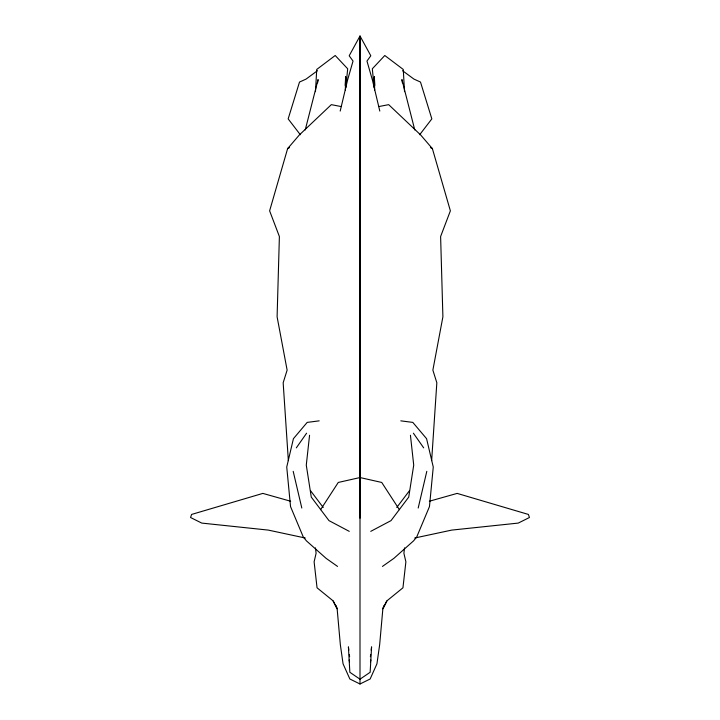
<?xml version="1.0" encoding="UTF-8"?>
<svg xmlns="http://www.w3.org/2000/svg" width="720" height="720" viewBox="0 0 720 720"><rect width="100%" height="100%" fill="white"/><g stroke="black" fill="none" stroke-linecap="round" stroke-linejoin="round"><path stroke-width="1.08" d="M360 518.184L360.009 36L349.191 55.773L353.034 61.047L347.58 80.055L340.191 111.078M345.33 90.009L345.645 76.626L345.213 85.464M315.477 91.674L316.728 69.462L335.205 55.503L347.679 68.787L345.825 87.624M348.813 650.151L348.417 646.857L349.848 672.282L360 679.185L370.152 672.282L371.583 646.857L371.187 650.151M431.649 460.638L436.833 382.761L432.873 370.125L442.899 316.791L440.613 236.529L450.378 210.843L432.387 148.635L420.687 134.991L388.674 104.652L378.747 106.578M309.564 435.258L306.279 465.138L311.274 497.097L328.977 520.623L349.263 531.36M370.386 656.739L370.656 654.543M404.559 547.848L403.902 553.248L405.882 561.843L402.948 587.808L387.189 600.624L382.86 608.805L379.656 644.724L376.938 663.831L370.152 678.987L360 684L349.848 678.987L343.062 663.831L340.344 644.724L337.14 608.805L336.078 605.619M317.601 82.881L318.078 79.569L305.226 129.951M370.458 661.986L370.854 659.97M418.194 508.041L426.807 471.321M383.922 605.619L382.86 608.805L386.703 600.966M320.589 509.688L338.265 482.454L360 477.549L381.735 482.454L399.411 509.688M296.307 447.876L306.603 433.188M396.774 507.465L409.554 490.572M419.67 134.739L431.838 118.89L420.498 82.062L413.946 79.092L402.606 70.749M289.386 147.276L287.613 148.635L269.622 210.843L279.387 236.529L277.101 316.791L287.127 370.125L283.167 382.761L288.351 460.638M317.394 70.749L306.054 79.092L299.502 82.062L288.162 118.89L300.33 134.739M382.455 566.424L393.867 558.369L413.577 540.846L416.691 537.057L429.462 506.592L433.26 467.019L426.573 438.678L412.812 422.397L400.797 420.849M289.521 147.528L287.613 148.635L299.313 134.991L331.326 104.652L341.253 106.578M370.737 531.36L391.023 520.623L408.726 497.097L413.721 465.138L410.436 435.258M429.345 501.237L457.146 493.398L528.417 514.44L529.434 517.518L518.238 523.089L451.719 530.1L414.711 538.011M319.203 420.849L307.188 422.397L293.427 438.678L286.74 467.019L290.538 506.592L303.309 537.057L306.423 540.846L326.133 558.369L337.545 566.424M305.289 538.011L268.281 530.1L201.762 523.089L190.566 517.518L191.583 514.44L262.854 493.398L290.655 501.237M430.479 147.528L432.387 148.635L430.614 147.276M310.446 490.572L323.226 507.465M413.397 433.188L423.693 447.876M333.297 600.966L337.14 608.805L332.811 600.624L317.052 587.808L314.118 561.843L316.098 553.248L315.441 547.848M414.774 129.951L401.922 79.569L402.399 82.881M379.809 111.078L372.42 80.055L366.966 61.047L370.809 55.773L360.009 36L360 684M293.193 471.321L301.806 508.041M349.146 659.97L349.542 661.986M349.344 654.543L349.614 656.739M374.175 87.624L372.321 68.787L384.795 55.503L403.272 69.462L404.523 91.674M374.787 85.464L374.355 76.626L374.67 90.009"/></g></svg>
